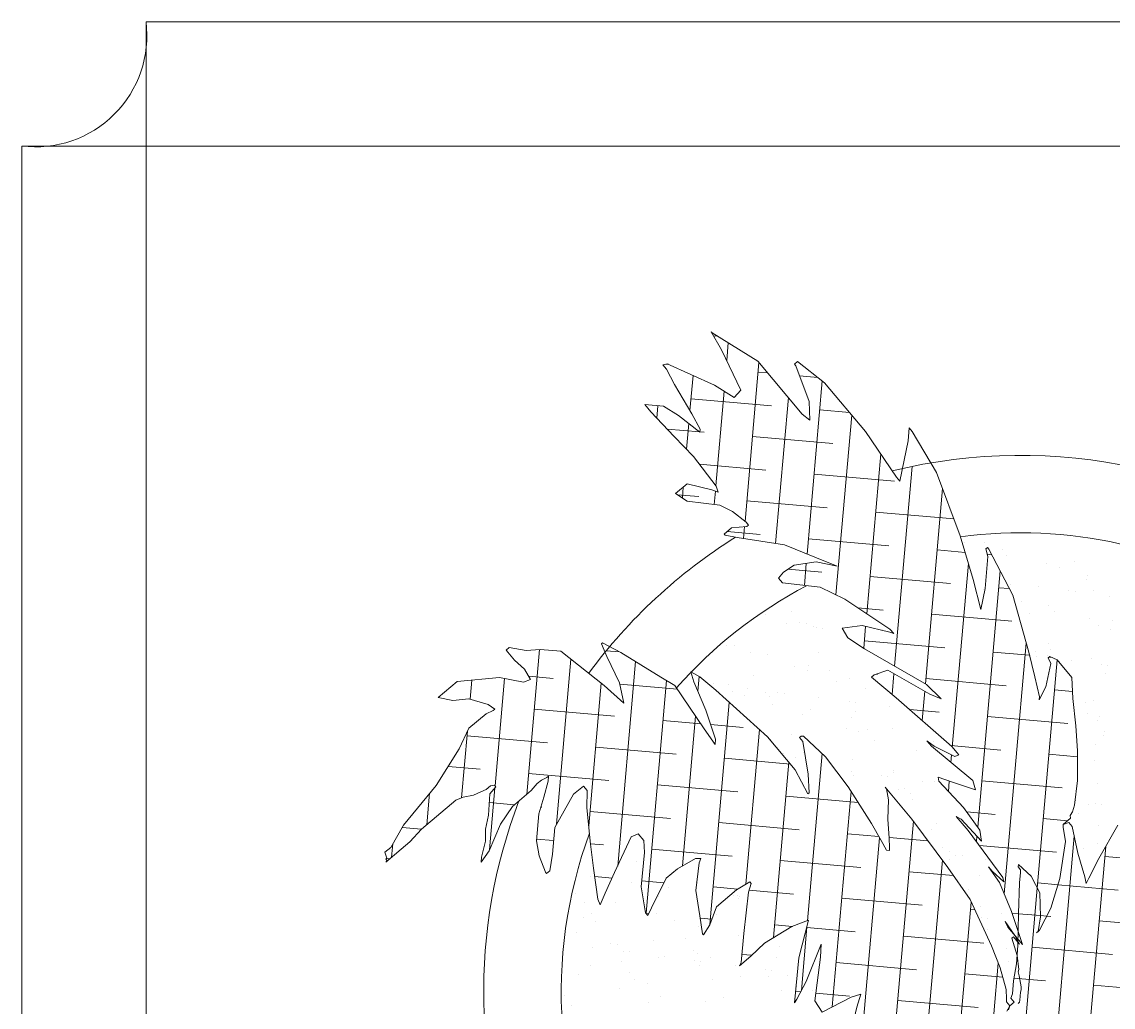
# Model space of a CAD drawing. Header units: inches. Extents: x 15 to 22798, y 21 to 21519.
# Drawn here: x 15832.98 to 15864.73, y 13017.01 to 13045.67 of the extents above; entities that cross this region are included whole.
import ezdxf

# ---------------------------------------------------------------- set-up
doc = ezdxf.new("R2010")
doc.units = ezdxf.units.IN
doc.header["$MEASUREMENT"] = 0
doc.layers.add('ARREDAMENTO', color=8, linetype='Continuous', lineweight=13)

msp = doc.modelspace()

# ---------------------------------------------------------------- linework, layer by layer
at = {"layer": 'ARREDAMENTO'}
for p, q in [((15836.596, 12987.852), (15836.596, 13045.669)), ((15836.596, 13045.669), (15887.186, 13045.669)), ((15832.983, 13042.055), (15890.8, 13042.055)), ((15832.983, 12991.465), (15832.983, 13042.055)), ((15853.036, 13036.655), (15853.339, 13036.131)), ((15853.063, 13036.622), (15853.036, 13036.655)), ((15854.397, 13035.795), (15853.063, 13036.622)), ((15853.104, 13036.537), (15853.217, 13036.527)), ((15853.49, 13035.814), (15853.535, 13036.33)), ((15853.339, 13036.131), (15853.897, 13034.958)), ((15851.76, 13035.724), (15851.628, 13035.696)), ((15851.628, 13035.696), (15851.737, 13035.566)), ((15851.717, 13035.715), (15851.795, 13035.708)), ((15853.138, 13035.1), (15851.76, 13035.724)), ((15854.024, 13031.139), (15854.428, 13035.758)), ((15855.685, 13034.261), (15854.397, 13035.795)), ((15855.549, 13035.788), (15855.457, 13035.711)), ((15855.457, 13035.711), (15855.499, 13035.662)), ((15855.499, 13035.662), (15855.885, 13034.624)), ((15856.338, 13035.171), (15855.549, 13035.788)), ((15851.737, 13035.566), (15851.973, 13035.123)), ((15852.42, 13034.364), (15852.51, 13035.384)), ((15854.404, 13035.48), (15854.682, 13035.456)), ((15855.605, 13035.375), (15856.136, 13035.328)), ((15851.973, 13035.123), (15852.477, 13034.268)), ((15853.708, 13034.744), (15853.138, 13035.1)), ((15855.827, 13030.189), (15856.268, 13035.225)), ((15857.529, 13033.751), (15856.338, 13035.171)), ((15852.45, 13034.708), (15854.79, 13034.503)), ((15853.171, 13032.17), (15853.413, 13034.928)), ((15853.897, 13034.958), (15853.708, 13034.744)), ((15854.911, 13030.5), (15855.283, 13034.74)), ((15851.107, 13034.536), (15851.285, 13034.324)), ((15851.65, 13034.491), (15851.107, 13034.536)), ((15851.458, 13034.142), (15851.489, 13034.504)), ((15852.09, 13034.221), (15851.65, 13034.491)), ((15855.885, 13034.624), (15855.908, 13034.087)), ((15856.194, 13034.38), (15857.065, 13034.304)), ((15851.285, 13034.324), (15851.961, 13033.612)), ((15852.708, 13033.738), (15852.09, 13034.221)), ((15852.477, 13034.268), (15852.713, 13033.825)), ((15855.908, 13034.087), (15855.685, 13034.261)), ((15856.667, 13029), (15857.124, 13034.233)), ((15851.758, 13033.825), (15852.703, 13033.742)), ((15852.322, 13033.24), (15852.387, 13033.989)), ((15852.713, 13033.825), (15852.708, 13033.738)), ((15852.708, 13033.742), (15852.836, 13033.731)), ((15858.431, 13032.421), (15857.529, 13033.751)), ((15858.792, 13033.864), (15858.765, 13033.48)), ((15858.888, 13033.75), (15858.792, 13033.864)), ((15859.594, 13032.562), (15858.888, 13033.75)), ((15851.961, 13033.612), (15852.527, 13033.03)), ((15854.24, 13033.608), (15856.58, 13033.403)), ((15858.765, 13033.48), (15858.656, 13032.916)), ((15857.562, 13028.453), (15857.969, 13033.103)), ((15852.527, 13033.03), (15853.18, 13032.159)), ((15852.699, 13032.8), (15854.626, 13032.631)), ((15858.656, 13032.916), (15858.527, 13032.307)), ((15856.03, 13032.508), (15858.37, 13032.304)), ((15858.371, 13026.927), (15858.88, 13032.738)), ((15860.284, 13030.722), (15859.594, 13032.562)), ((15852.341, 13032.234), (15851.999, 13031.947)), ((15852.198, 13031.819), (15852.225, 13032.137)), ((15853.054, 13032.054), (15852.341, 13032.234)), ((15853.18, 13032.159), (15853.244, 13031.99)), ((15858.527, 13032.307), (15858.431, 13032.421)), ((15851.999, 13031.947), (15852.337, 13031.73)), ((15852.052, 13031.913), (15852.673, 13031.859)), ((15853.244, 13031.99), (15853.054, 13032.054)), ((15853.124, 13031.632), (15853.158, 13032.019)), ((15859.269, 13026.409), (15859.767, 13032.1)), ((15852.337, 13031.73), (15853.29, 13031.611)), ((15853.29, 13031.611), (15853.661, 13031.423)), ((15854.077, 13031.736), (15856.416, 13031.531)), ((15853.661, 13031.423), (15854.056, 13031.114)), ((15857.82, 13031.409), (15860.102, 13031.209)), ((15853.63, 13030.951), (15853.414, 13030.77)), ((15854.079, 13030.994), (15853.63, 13030.951)), ((15853.981, 13030.64), (15854.011, 13030.988)), ((15854.056, 13031.114), (15854.125, 13031.033)), ((15854.125, 13031.033), (15854.079, 13030.994)), ((15853.414, 13030.77), (15853.441, 13030.737)), ((15853.441, 13030.737), (15853.79, 13030.668)), ((15853.501, 13030.843), (15854.463, 13030.759)), ((15853.79, 13030.668), (15855.167, 13030.461)), ((15855.867, 13030.636), (15858.206, 13030.432)), ((15860.655, 13029.448), (15860.284, 13030.722)), ((15855.167, 13030.461), (15856.056, 13030.095)), ((15859.61, 13030.309), (15860.425, 13030.238)), ((15860.419, 13030.531), (15860.419, 13030.531)), ((15860.981, 13030.515), (15860.981, 13030.515)), ((15861.073, 13030.383), (15861.028, 13030.345)), ((15861.028, 13030.345), (15861.085, 13030.114)), ((15861.114, 13030.334), (15861.073, 13030.383)), ((15861.809, 13028.997), (15861.114, 13030.334)), ((15861.513, 13030.308), (15861.513, 13030.308)), ((15856.093, 13029.959), (15855.453, 13029.866)), ((15855.748, 13029.276), (15855.804, 13029.917)), ((15856.056, 13030.095), (15856.704, 13029.832)), ((15856.704, 13029.832), (15856.093, 13029.959)), ((15860.051, 13024.571), (15860.519, 13029.915)), ((15861.085, 13030.114), (15861.009, 13029.188)), ((15861.068, 13030.181), (15861.2, 13030.17)), ((15861.615, 13030.149), (15861.615, 13030.149)), ((15862.803, 13029.901), (15862.803, 13029.901)), ((15862.804, 13029.903), (15862.804, 13029.903)), ((15863.613, 13029.975), (15863.613, 13029.975)), ((15855.141, 13029.66), (15854.997, 13029.484)), ((15855.453, 13029.866), (15855.141, 13029.66)), ((15855.27, 13029.745), (15856.253, 13029.659)), ((15860.791, 13022.244), (15861.443, 13029.701)), ((15863.162, 13029.788), (15863.162, 13029.788)), ((15854.997, 13029.484), (15855.107, 13029.354)), ((15855.107, 13029.354), (15856.208, 13029.221)), ((15857.657, 13029.537), (15859.996, 13029.332)), ((15860.879, 13028.579), (15860.655, 13029.448)), ((15861.746, 13029.314), (15861.746, 13029.314)), ((15863.944, 13029.455), (15863.944, 13029.455)), ((15863.997, 13029.577), (15863.997, 13029.577)), ((15856.208, 13029.221), (15856.924, 13028.876)), ((15861.009, 13029.188), (15860.879, 13028.579)), ((15860.971, 13029.157), (15860.971, 13029.157)), ((15861.4, 13029.209), (15861.713, 13029.182)), ((15862.276, 13027.331), (15861.809, 13028.997)), ((15862.56, 13029.233), (15862.56, 13029.233)), ((15863.439, 13029.117), (15863.439, 13029.117)), ((15863.626, 13029.092), (15863.626, 13029.092)), ((15864.156, 13029.122), (15864.156, 13029.122)), ((15864.632, 13028.96), (15864.632, 13028.96)), ((15856.924, 13028.876), (15858.238, 13028.004)), ((15862.077, 13028.794), (15862.077, 13028.794)), ((15862.858, 13028.682), (15862.858, 13028.682)), ((15854.617, 13028.42), (15854.617, 13028.42)), ((15855.382, 13028.531), (15855.382, 13028.531)), ((15857.303, 13028.624), (15858.043, 13028.56)), ((15859.447, 13028.437), (15861.786, 13028.232)), ((15862.289, 13028.461), (15862.289, 13028.461)), ((15863.014, 13028.512), (15863.014, 13028.512)), ((15855.221, 13028.169), (15855.221, 13028.169)), ((15855.594, 13028.198), (15855.594, 13028.198)), ((15855.806, 13028.173), (15855.806, 13028.173)), ((15856.017, 13028.074), (15856.017, 13028.074)), ((15856.1, 13028.053), (15856.1, 13028.053)), ((15856.286, 13028.028), (15856.286, 13028.028)), ((15857.433, 13028.107), (15856.852, 13028.037)), ((15856.852, 13028.037), (15857.012, 13027.754)), ((15858.234, 13027.916), (15857.433, 13028.107)), ((15857.474, 13027.447), (15857.53, 13028.084)), ((15858.238, 13028.004), (15858.348, 13027.873)), ((15864.053, 13028.3), (15864.053, 13028.3)), ((15864.305, 13028.106), (15864.305, 13028.106)), ((15864.709, 13028.254), (15864.709, 13028.254)), ((15857.012, 13027.754), (15857.493, 13027.434)), ((15858.014, 13027.991), (15858.014, 13027.991)), ((15858.348, 13027.873), (15858.234, 13027.916)), ((15864.663, 13027.993), (15864.663, 13027.993)), ((15847.16, 13027.47), (15847.069, 13027.393)), ((15847.069, 13027.393), (15847.316, 13027.099)), ((15847.092, 13027.365), (15847.097, 13027.416)), ((15847.657, 13027.386), (15847.16, 13027.47)), ((15848.058, 13027.417), (15847.657, 13027.386)), ((15847.671, 13023.198), (15848.04, 13027.415)), ((15848.662, 13027.367), (15848.058, 13027.417)), ((15849.926, 13026.37), (15848.662, 13027.367)), ((15849.877, 13027.608), (15849.843, 13027.579)), ((15849.843, 13027.579), (15849.998, 13027.209)), ((15850.404, 13027.327), (15849.877, 13027.608)), ((15849.985, 13027.378), (15850.37, 13027.345)), ((15853.477, 13027.525), (15853.477, 13027.525)), ((15853.728, 13027.536), (15853.728, 13027.536)), ((15857.493, 13027.665), (15859.833, 13027.46)), ((15857.493, 13027.434), (15859.3, 13026.391)), ((15861.564, 13020.305), (15862.202, 13027.594)), ((15862.473, 13027.361), (15862.473, 13027.361)), ((15862.843, 13027.593), (15862.843, 13027.593)), ((15862.913, 13027.406), (15862.913, 13027.406)), ((15847.316, 13027.099), (15847.608, 13026.844)), ((15848.538, 13022.335), (15848.958, 13027.134)), ((15849.998, 13027.209), (15850.373, 13026.439)), ((15850.318, 13021.115), (15850.838, 13027.059)), ((15851.57, 13026.608), (15850.404, 13027.327)), ((15854.185, 13027.329), (15854.185, 13027.329)), ((15854.667, 13027.278), (15854.667, 13027.278)), ((15856.147, 13027.329), (15856.147, 13027.329)), ((15861.237, 13027.337), (15862.297, 13027.244)), ((15862.45, 13026.615), (15862.276, 13027.331)), ((15862.315, 13027.235), (15862.315, 13027.235)), ((15862.501, 13027.21), (15862.501, 13027.21)), ((15862.523, 13020.475), (15863.103, 13027.108)), ((15862.831, 13027.248), (15862.831, 13027.248)), ((15862.887, 13027.204), (15862.841, 13027.166)), ((15862.841, 13027.166), (15862.917, 13027.007)), ((15862.875, 13027.194), (15862.918, 13027.19)), ((15863.104, 13027.108), (15862.887, 13027.204)), ((15863.528, 13026.602), (15863.104, 13027.108)), ((15863.174, 13027.073), (15863.174, 13027.073)), ((15863.507, 13027.078), (15863.507, 13027.078)), ((15864.103, 13027.159), (15864.103, 13027.159)), ((15847.608, 13026.844), (15847.781, 13026.544)), ((15852.707, 13026.617), (15852.449, 13026.762)), ((15852.449, 13026.762), (15852.536, 13026.474)), ((15855.475, 13026.922), (15855.475, 13026.922)), ((15855.834, 13026.809), (15855.834, 13026.809)), ((15855.86, 13026.953), (15855.86, 13026.953)), ((15856.478, 13026.81), (15856.478, 13026.81)), ((15858.173, 13026.809), (15857.781, 13026.675)), ((15859.398, 13026.112), (15858.173, 13026.809)), ((15862.917, 13027.007), (15862.769, 13026.327)), ((15864.386, 13026.962), (15864.386, 13026.962)), ((15864.573, 13026.937), (15864.573, 13026.937)), ((15845.645, 13026.477), (15845.099, 13026.018)), ((15846.883, 13026.597), (15845.645, 13026.477)), ((15846.027, 13025.969), (15846.075, 13026.519)), ((15846.75, 13023.449), (15847.023, 13026.57)), ((15847.581, 13026.46), (15846.883, 13026.597)), ((15847.781, 13026.544), (15847.581, 13026.46)), ((15847.73, 13026.633), (15848.438, 13026.571)), ((15849.477, 13022.283), (15849.841, 13026.437)), ((15850.373, 13026.439), (15850.499, 13025.849)), ((15851.141, 13019.742), (15851.733, 13026.514)), ((15851.983, 13026.37), (15851.57, 13026.608)), ((15852.536, 13026.474), (15852.879, 13025.649)), ((15852.649, 13026.202), (15852.687, 13026.629)), ((15853.17, 13026.227), (15852.707, 13026.617)), ((15853.09, 13026.419), (15853.09, 13026.419)), ((15854.281, 13026.668), (15854.281, 13026.668)), ((15856.69, 13026.477), (15856.69, 13026.477)), ((15857.055, 13026.571), (15857.055, 13026.571)), ((15857.781, 13026.675), (15857.702, 13026.608)), ((15857.702, 13026.608), (15858.416, 13026.011)), ((15857.832, 13026.692), (15857.879, 13026.688)), ((15858.3, 13026.108), (15858.352, 13026.707)), ((15859.283, 13026.565), (15861.623, 13026.36)), ((15862.587, 13026.035), (15862.45, 13026.615)), ((15863.558, 13025.987), (15863.528, 13026.602)), ((15864.516, 13026.717), (15864.516, 13026.717)), ((15850.499, 13025.849), (15849.926, 13026.37)), ((15850.381, 13026.401), (15852.061, 13026.254)), ((15852.83, 13025.107), (15851.983, 13026.37)), ((15854.674, 13024.874), (15853.17, 13026.227)), ((15853.527, 13026.384), (15853.527, 13026.384)), ((15853.644, 13026.177), (15853.644, 13026.177)), ((15854.096, 13026.286), (15854.096, 13026.286)), ((15854.612, 13026.148), (15854.612, 13026.148)), ((15854.975, 13026.171), (15854.975, 13026.171)), ((15855.162, 13026.146), (15855.162, 13026.146)), ((15857.518, 13026.278), (15857.518, 13026.278)), ((15859.176, 13025.344), (15859.251, 13026.196)), ((15859.3, 13026.391), (15859.729, 13025.973)), ((15859.729, 13025.973), (15859.398, 13026.112)), ((15862.769, 13026.327), (15862.583, 13025.948)), ((15863.027, 13026.237), (15863.548, 13026.192)), ((15845.099, 13026.018), (15845.523, 13025.929)), ((15845.523, 13025.929), (15845.983, 13025.981)), ((15845.983, 13025.981), (15846.549, 13025.816)), ((15846.549, 13025.816), (15846.745, 13025.675)), ((15852.998, 13019.412), (15853.564, 13025.873)), ((15854.002, 13026.064), (15854.002, 13026.064)), ((15854.72, 13026.058), (15854.72, 13026.058)), ((15854.824, 13025.815), (15854.824, 13025.815)), ((15856.168, 13026.014), (15856.168, 13026.014)), ((15857.047, 13025.898), (15857.047, 13025.898)), ((15857.233, 13025.873), (15857.233, 13025.873)), ((15858.416, 13026.011), (15860.036, 13024.589)), ((15862.583, 13025.948), (15862.587, 13026.035)), ((15863.641, 13025.195), (15863.558, 13025.987)), ((15863.939, 13025.871), (15863.939, 13025.871)), ((15864.156, 13025.939), (15864.156, 13025.939)), ((15846.488, 13025.542), (15845.987, 13025.122)), ((15846.699, 13025.637), (15846.488, 13025.542)), ((15846.745, 13025.675), (15846.699, 13025.637)), ((15847.888, 13025.676), (15850.228, 13025.471)), ((15852.205, 13021.121), (15852.585, 13025.471)), ((15852.879, 13025.649), (15853.163, 13024.802)), ((15855.686, 13025.533), (15855.686, 13025.533)), ((15855.915, 13025.676), (15855.915, 13025.676)), ((15857.244, 13025.608), (15857.244, 13025.608)), ((15858.239, 13025.741), (15858.239, 13025.741)), ((15858.812, 13025.663), (15859.669, 13025.588)), ((15861.073, 13025.465), (15863.413, 13025.261)), ((15863.974, 13025.565), (15863.974, 13025.565)), ((15851.631, 13025.348), (15852.732, 13025.252)), ((15853.021, 13025.227), (15853.971, 13025.143)), ((15857.105, 13025.429), (15857.105, 13025.429)), ((15863.695, 13024.461), (15863.641, 13025.195)), ((15864.27, 13025.352), (15864.27, 13025.352)), ((15864.332, 13025.452), (15864.332, 13025.452)), ((15845.987, 13025.122), (15845.709, 13024.528)), ((15845.776, 13023.1), (15845.945, 13025.034)), ((15845.934, 13024.904), (15848.274, 13024.699)), ((15853.152, 13024.654), (15852.83, 13025.107)), ((15854.044, 13020.588), (15854.438, 13025.087)), ((15855.482, 13023.911), (15854.674, 13024.874)), ((15855.377, 13024.947), (15855.377, 13024.947)), ((15855.652, 13024.888), (15855.606, 13024.85)), ((15855.606, 13024.85), (15855.702, 13024.736)), ((15855.725, 13024.894), (15855.652, 13024.888)), ((15856.366, 13024.291), (15855.725, 13024.894)), ((15856.977, 13025.126), (15856.977, 13025.126)), ((15857.335, 13025.013), (15857.335, 13025.013)), ((15857.575, 13025.089), (15857.575, 13025.089)), ((15858.298, 13025.104), (15858.298, 13025.104)), ((15864.454, 13024.923), (15864.454, 13024.923)), ((15864.482, 13025.019), (15864.482, 13025.019)), ((15845.709, 13024.528), (15845.033, 13023.46)), ((15849.678, 13024.576), (15852.018, 13024.371)), ((15853.163, 13024.802), (15853.152, 13024.654)), ((15854.776, 13024.781), (15854.776, 13024.781)), ((15855.702, 13024.736), (15855.861, 13023.784)), ((15857.787, 13024.756), (15857.787, 13024.756)), ((15859.521, 13024.602), (15859.311, 13024.76)), ((15859.311, 13024.76), (15859.448, 13024.596)), ((15859.386, 13024.67), (15859.436, 13024.665)), ((15859.448, 13024.596), (15860.65, 13023.603)), ((15859.494, 13024.722), (15859.494, 13024.722)), ((15860.123, 13024.301), (15859.521, 13024.602)), ((15860.006, 13024.616), (15861.459, 13024.488)), ((15860.036, 13024.589), (15860.241, 13024.344)), ((15864.212, 13024.662), (15864.212, 13024.662)), ((15853.421, 13024.248), (15855.34, 13024.081)), ((15855.145, 13024.382), (15855.145, 13024.382)), ((15855.503, 13024.269), (15855.503, 13024.269)), ((15855.709, 13024.427), (15855.709, 13024.427)), ((15855.838, 13019.525), (15856.263, 13024.388)), ((15857.019, 13023.421), (15856.366, 13024.291)), ((15857.158, 13024.209), (15857.158, 13024.209)), ((15859.02, 13024.482), (15859.02, 13024.482)), ((15860.013, 13024.129), (15860.032, 13024.346)), ((15860.241, 13024.344), (15860.123, 13024.301)), ((15862.863, 13024.366), (15863.695, 13024.293)), ((15863.698, 13023.601), (15863.695, 13024.461)), ((15845.381, 13024.009), (15846.32, 13023.927)), ((15854.852, 13019.034), (15855.297, 13024.131)), ((15855.85, 13023.218), (15855.482, 13023.911)), ((15858.34, 13023.887), (15858.34, 13023.887)), ((15864.185, 13024.176), (15864.185, 13024.176)), ((15847.724, 13023.804), (15850.064, 13023.599)), ((15847.978, 13023.511), (15848.104, 13023.616)), ((15848.104, 13023.616), (15848.256, 13023.689)), ((15848.291, 13023.579), (15848.173, 13023.118)), ((15848.256, 13023.689), (15848.302, 13023.727)), ((15848.302, 13023.727), (15848.291, 13023.579)), ((15855.861, 13023.784), (15855.884, 13023.247)), ((15857.115, 13023.859), (15857.115, 13023.859)), ((15857.188, 13023.737), (15857.188, 13023.737)), ((15857.994, 13023.743), (15857.994, 13023.743)), ((15858.18, 13023.719), (15858.18, 13023.719)), ((15858.354, 13023.827), (15858.354, 13023.827)), ((15859.186, 13023.586), (15859.186, 13023.586)), ((15859.544, 13023.58), (15859.544, 13023.58)), ((15860.055, 13023.549), (15859.638, 13023.699)), ((15859.638, 13023.699), (15859.661, 13023.579)), ((15859.661, 13023.579), (15860.377, 13022.818)), ((15859.939, 13023.284), (15859.965, 13023.581)), ((15860.65, 13023.603), (15860.723, 13023.33)), ((15860.909, 13023.593), (15863.249, 13023.389)), ((15863.603, 13022.882), (15863.698, 13023.601)), ((15845.033, 13023.46), (15844.084, 13022.302)), ((15846.123, 13023.178), (15846.335, 13023.273)), ((15846.335, 13023.273), (15846.488, 13023.345)), ((15846.488, 13023.345), (15846.613, 13023.45)), ((15846.587, 13021.583), (15846.744, 13023.384)), ((15846.775, 13023.419), (15846.597, 13023.215)), ((15846.613, 13023.45), (15846.734, 13023.468)), ((15846.734, 13023.468), (15846.775, 13023.419)), ((15847.254, 13022.848), (15847.801, 13023.307)), ((15847.801, 13023.307), (15847.978, 13023.511)), ((15849.034, 13023.201), (15849.319, 13023.44)), ((15849.319, 13023.44), (15849.428, 13023.309)), ((15849.428, 13023.309), (15849.424, 13022.805)), ((15851.468, 13023.476), (15853.808, 13023.272)), ((15855.884, 13023.247), (15855.85, 13023.218)), ((15856.561, 13017.016), (15857.109, 13023.28)), ((15857.702, 13022.353), (15857.019, 13023.421)), ((15858.878, 13022.477), (15858.097, 13023.408)), ((15858.097, 13023.408), (15858.138, 13023.359)), ((15858.138, 13023.359), (15858.191, 13023.041)), ((15858.478, 13023.331), (15858.478, 13023.331)), ((15858.671, 13023.367), (15858.671, 13023.367)), ((15860.723, 13023.33), (15860.055, 13023.549)), ((15864.262, 13023.521), (15864.262, 13023.521)), ((15844.608, 13022.185), (15845.61, 13023.026)), ((15844.764, 13022.316), (15844.844, 13023.229)), ((15845.61, 13023.026), (15845.822, 13023.121)), ((15845.822, 13023.121), (15846.123, 13023.178)), ((15846.597, 13023.215), (15846.555, 13022.595)), ((15846.58, 13022.961), (15847.312, 13022.897)), ((15848.173, 13023.118), (15848.02, 13022.629)), ((15848.484, 13022.239), (15849.034, 13023.201)), ((15855.211, 13023.149), (15857.31, 13022.965)), ((15858.191, 13023.041), (15858.18, 13022.476)), ((15858.836, 13023.218), (15858.836, 13023.218)), ((15858.883, 13023.035), (15858.883, 13023.035)), ((15863.643, 13023.024), (15863.643, 13023.024)), ((15864.209, 13022.925), (15864.209, 13022.925)), ((15846.908, 13022.335), (15847.254, 13022.848)), ((15848.02, 13022.629), (15847.955, 13021.851)), ((15848.083, 13022.829), (15848.11, 13022.827)), ((15849.424, 13022.805), (15849.53, 13021.754)), ((15849.514, 13022.704), (15851.854, 13022.499)), ((15860.377, 13022.818), (15860.852, 13022.159)), ((15860.471, 13022.689), (15861.295, 13022.616)), ((15863.482, 13022.586), (15863.546, 13022.695)), ((15863.546, 13022.695), (15863.603, 13022.882)), ((15863.712, 13022.636), (15863.712, 13022.636)), ((15864.002, 13022.911), (15864.002, 13022.911)), ((15864.395, 13022.9), (15864.395, 13022.9)), ((15844.084, 13022.302), (15843.713, 13021.657)), ((15846.555, 13022.595), (15846.469, 13022.189)), ((15846.574, 13021.554), (15846.908, 13022.335)), ((15853.258, 13022.377), (15855.598, 13022.172)), ((15857.978, 13021.861), (15857.702, 13022.353)), ((15858.18, 13022.476), (15858.217, 13021.923)), ((15858.411, 13016.597), (15858.92, 13022.42)), ((15859.921, 13021.072), (15858.878, 13022.477)), ((15859.597, 13022.36), (15859.597, 13022.36)), ((15860.309, 13022.482), (15860.168, 13022.558)), ((15860.168, 13022.558), (15860.51, 13022.15)), ((15860.905, 13021.842), (15860.309, 13022.482)), ((15862.699, 13022.494), (15863.399, 13022.432)), ((15863.273, 13022.327), (15863.489, 13022.508)), ((15863.439, 13022.383), (15863.273, 13022.327)), ((15863.273, 13022.327), (15863.28, 13022.249)), ((15863.535, 13022.269), (15863.439, 13022.383)), ((15863.489, 13022.508), (15863.482, 13022.586)), ((15864.315, 13022.301), (15864.315, 13022.301)), ((15864.866, 13022.301), (15864.316, 13021.338)), ((15844.048, 13022.239), (15844.613, 13022.19)), ((15844.274, 13021.821), (15844.608, 13022.185)), ((15846.469, 13022.189), (15846.476, 13021.833)), ((15848.418, 13021.461), (15848.484, 13022.239)), ((15850.229, 13020.922), (15850.711, 13021.966)), ((15850.711, 13021.966), (15850.911, 13022.051)), ((15850.911, 13022.051), (15851.076, 13021.855)), ((15857.002, 13022.049), (15857.918, 13021.969)), ((15859.437, 13022.166), (15859.437, 13022.166)), ((15860.51, 13022.15), (15861.526, 13020.778)), ((15860.754, 13021.821), (15860.769, 13021.989)), ((15860.793, 13021.978), (15860.793, 13021.978)), ((15860.852, 13022.159), (15860.905, 13021.842)), ((15863.109, 13016.403), (15863.597, 13021.98)), ((15863.28, 13022.249), (15863.342, 13021.828)), ((15863.702, 13021.491), (15863.535, 13022.269)), ((15843.713, 13021.657), (15843.542, 13021.513)), ((15843.568, 13021.229), (15844.274, 13021.821)), ((15843.739, 13021.372), (15843.773, 13021.76)), ((15846.476, 13021.833), (15846.358, 13021.373)), ((15847.955, 13021.851), (15848.031, 13021.414)), ((15847.959, 13021.897), (15848.451, 13021.854)), ((15849.53, 13021.76), (15849.9, 13021.727)), ((15849.53, 13021.754), (15849.618, 13021.049)), ((15851.076, 13021.855), (15851.094, 13021.509)), ((15857.432, 13016.193), (15857.935, 13021.938)), ((15858.138, 13021.578), (15857.978, 13021.861)), ((15858.216, 13021.943), (15859.341, 13021.844)), ((15858.217, 13021.923), (15858.229, 13021.655)), ((15858.229, 13021.655), (15858.225, 13021.568)), ((15859.768, 13021.646), (15859.768, 13021.646)), ((15860.834, 13021.714), (15863.085, 13021.517)), ((15863.342, 13021.828), (15863.181, 13020.748)), ((15864.047, 13016.339), (15864.515, 13021.686)), ((15864.266, 13021.768), (15864.266, 13021.768)), ((15843.542, 13021.513), (15843.606, 13021.345)), ((15843.606, 13021.345), (15843.572, 13021.316)), ((15843.596, 13021.336), (15843.686, 13021.328)), ((15846.346, 13021.224), (15846.574, 13021.554)), ((15846.358, 13021.373), (15846.346, 13021.224)), ((15848.031, 13021.414), (15848.221, 13020.933)), ((15848.339, 13020.977), (15848.418, 13021.461)), ((15851.094, 13021.509), (15851, 13020.512)), ((15851.304, 13021.604), (15853.644, 13021.4)), ((15852.055, 13021.035), (15852.579, 13021.336)), ((15852.579, 13021.336), (15852.738, 13021.331)), ((15852.738, 13021.331), (15852.688, 13021.205)), ((15858.225, 13021.568), (15858.138, 13021.578)), ((15859.979, 13021.535), (15859.979, 13021.535)), ((15860.133, 13021.431), (15860.133, 13021.431)), ((15860.338, 13021.422), (15860.338, 13021.422)), ((15863.911, 13020.804), (15863.702, 13021.491)), ((15863.854, 13021.635), (15863.854, 13021.635)), ((15864.316, 13021.338), (15864.025, 13020.76)), ((15864.489, 13021.394), (15866.829, 13021.189)), ((15843.613, 13021.267), (15843.568, 13021.229)), ((15843.572, 13021.316), (15843.613, 13021.267)), ((15849.618, 13021.049), (15849.735, 13020.146)), ((15850.875, 13021.242), (15850.875, 13021.242)), ((15851.724, 13020.758), (15852.055, 13021.035)), ((15852.688, 13021.205), (15852.589, 13020.399)), ((15855.048, 13021.277), (15857.388, 13021.072)), ((15859.352, 13016.572), (15859.764, 13021.284)), ((15860.567, 13020.14), (15859.921, 13021.072)), ((15859.98, 13021.314), (15859.98, 13021.314)), ((15861.013, 13021.315), (15861.013, 13021.315)), ((15861.216, 13020.963), (15861.107, 13021.093)), ((15861.107, 13021.093), (15861.428, 13020.64)), ((15861.982, 13021.16), (15861.964, 13021.089)), ((15861.964, 13021.089), (15862.032, 13021.008)), ((15862.342, 13020.823), (15861.982, 13021.16)), ((15848.221, 13020.933), (15848.248, 13020.9)), ((15848.248, 13020.9), (15848.339, 13020.977)), ((15849.53, 13020.797), (15849.53, 13020.797)), ((15849.649, 13020.806), (15850.154, 13020.762)), ((15849.951, 13020.327), (15850.229, 13020.922)), ((15851.299, 13019.901), (15851.724, 13020.758)), ((15858.792, 13020.949), (15860.085, 13020.836)), ((15860.842, 13020.837), (15860.842, 13020.837)), ((15861.549, 13020.658), (15861.216, 13020.963)), ((15861.526, 13020.778), (15861.549, 13020.658)), ((15862.039, 13020.93), (15862.005, 13020.623)), ((15862.032, 13021.008), (15862.039, 13020.93)), ((15862.594, 13020.338), (15862.342, 13020.823)), ((15863.181, 13020.748), (15862.916, 13019.885)), ((15863.941, 13020.606), (15863.911, 13020.804)), ((15864.025, 13020.76), (15863.941, 13020.606)), ((15850.722, 13020.64), (15850.722, 13020.64)), ((15851, 13020.512), (15851.128, 13019.757)), ((15851.016, 13020.686), (15851.661, 13020.63)), ((15851.788, 13020.5), (15851.788, 13020.5)), ((15852.589, 13020.399), (15852.704, 13019.661)), ((15852.599, 13020.631), (15852.599, 13020.631)), ((15853.094, 13020.505), (15853.81, 13020.442)), ((15853.193, 13019.932), (15853.774, 13020.42)), ((15853.774, 13020.42), (15854.157, 13020.657)), ((15854.198, 13020.608), (15854.123, 13020.351)), ((15854.141, 13020.413), (15855.434, 13020.3)), ((15854.157, 13020.657), (15854.198, 13020.608)), ((15860.533, 13020.445), (15860.533, 13020.445)), ((15861.428, 13020.64), (15861.774, 13019.789)), ((15862.005, 13020.623), (15861.974, 13019.735)), ((15862.15, 13016.219), (15862.523, 13020.475)), ((15862.535, 13020.622), (15863.127, 13020.57)), ((15863.127, 13020.57), (15864.875, 13020.417)), ((15849.076, 13020.308), (15849.076, 13020.308)), ((15849.34, 13020.061), (15849.34, 13020.061)), ((15849.735, 13020.146), (15849.81, 13019.986)), ((15849.81, 13019.986), (15849.951, 13020.327)), ((15850.266, 13020.061), (15850.266, 13020.061)), ((15851.509, 13020.238), (15851.509, 13020.238)), ((15853.673, 13020.252), (15853.673, 13020.252)), ((15853.795, 13020.249), (15853.795, 13020.249)), ((15853.838, 13020.182), (15853.838, 13020.182)), ((15853.859, 13020.227), (15853.859, 13020.227)), ((15854.123, 13020.351), (15853.985, 13019.151)), ((15856.838, 13020.177), (15859.178, 13019.972)), ((15860.23, 13015.826), (15860.601, 13020.068)), ((15861.189, 13018.798), (15860.567, 13020.14)), ((15862.62, 13019.637), (15862.594, 13020.338)), ((15851.128, 13019.757), (15851.197, 13019.676)), ((15851.197, 13019.676), (15851.299, 13019.901)), ((15852.996, 13019.405), (15853.193, 13019.932)), ((15860.582, 13019.85), (15860.707, 13019.839)), ((15860.864, 13019.925), (15860.864, 13019.925)), ((15861.774, 13019.789), (15862.092, 13018.832)), ((15861.789, 13019.744), (15861.974, 13019.728)), ((15862.916, 13019.885), (15862.593, 13019.253)), ((15849.318, 13019.607), (15849.318, 13019.607)), ((15849.552, 13019.728), (15849.552, 13019.728)), ((15849.677, 13019.494), (15849.677, 13019.494)), ((15851.15, 13019.732), (15851.219, 13019.726)), ((15851.459, 13019.736), (15851.459, 13019.736)), ((15851.971, 13019.521), (15851.971, 13019.521)), ((15852.704, 13019.661), (15852.786, 13019.146)), ((15852.714, 13019.595), (15853.056, 13019.565)), ((15853.193, 13019.707), (15853.193, 13019.707)), ((15855.387, 13019.353), (15855.872, 13019.538)), ((15855.872, 13019.538), (15855.591, 13018.44)), ((15860.896, 13019.617), (15860.896, 13019.617)), ((15861.076, 13019.593), (15861.076, 13019.593)), ((15861.481, 13019.739), (15861.481, 13019.739)), ((15861.592, 13019.498), (15861.872, 13019.093)), ((15861.667, 13019.338), (15861.592, 13019.498)), ((15861.974, 13019.735), (15861.959, 13018.805)), ((15861.974, 13019.728), (15862.618, 13019.671)), ((15862.547, 13019.214), (15862.62, 13019.637)), ((15862.618, 13019.671), (15862.798, 13019.656)), ((15862.798, 13019.656), (15862.921, 13019.645)), ((15864.325, 13019.522), (15866.665, 13019.317)), ((15849.126, 13019.167), (15849.126, 13019.167)), ((15852.655, 13019.354), (15852.655, 13019.354)), ((15852.786, 13019.146), (15852.814, 13019.113)), ((15852.814, 13019.113), (15852.996, 13019.405)), ((15853.844, 13019.107), (15853.844, 13019.107)), ((15853.985, 13019.151), (15853.913, 13018.311)), ((15854.585, 13018.875), (15855.387, 13019.353)), ((15854.884, 13019.405), (15855.403, 13019.359)), ((15855.66, 13017.494), (15855.821, 13019.339)), ((15855.817, 13019.323), (15857.224, 13019.2)), ((15861.08, 13019.276), (15861.08, 13019.276)), ((15862.092, 13018.832), (15861.667, 13019.338)), ((15861.96, 13019.161), (15861.96, 13019.161)), ((15862.593, 13019.253), (15862.502, 13019.176)), ((15862.502, 13019.176), (15862.547, 13019.214)), ((15850.105, 13018.859), (15850.105, 13018.859)), ((15850.319, 13018.841), (15850.319, 13018.841)), ((15851.361, 13018.962), (15851.361, 13018.962)), ((15852.302, 13019.001), (15852.302, 13019.001)), ((15854.191, 13018.489), (15854.585, 13018.875)), ((15855.799, 13017.752), (15856.24, 13018.845)), ((15856.24, 13018.845), (15856.213, 13018.461)), ((15858.628, 13019.077), (15860.968, 13018.873)), ((15861.443, 13018.149), (15861.189, 13018.798)), ((15861.827, 13019.055), (15861.781, 13019.017)), ((15861.781, 13019.017), (15861.937, 13018.508)), ((15862.005, 13018.843), (15861.827, 13019.055)), ((15861.872, 13019.093), (15862.005, 13018.843)), ((15861.959, 13018.805), (15861.921, 13018.272)), ((15849.598, 13018.758), (15849.598, 13018.758)), ((15850.477, 13018.642), (15850.477, 13018.642)), ((15850.663, 13018.618), (15850.663, 13018.618)), ((15851.669, 13018.485), (15851.669, 13018.485)), ((15852.514, 13018.668), (15852.514, 13018.668)), ((15852.651, 13018.556), (15852.651, 13018.556)), ((15853.861, 13018.212), (15854.191, 13018.489)), ((15853.933, 13018.545), (15854.222, 13018.52)), ((15855.038, 13018.782), (15855.038, 13018.782)), ((15861.629, 13018.724), (15861.629, 13018.724)), ((15861.937, 13018.508), (15861.985, 13018.103)), ((15862.372, 13018.75), (15864.711, 13018.545)), ((15849.529, 13018.218), (15849.529, 13018.218)), ((15850.436, 13018.339), (15850.436, 13018.339)), ((15851.515, 13018.459), (15851.515, 13018.459)), ((15852.548, 13018.369), (15852.548, 13018.369)), ((15852.705, 13018.213), (15852.705, 13018.213)), ((15852.735, 13018.345), (15852.735, 13018.345)), ((15853.01, 13018.443), (15853.01, 13018.443)), ((15853.741, 13018.212), (15853.741, 13018.212)), ((15853.913, 13018.311), (15853.861, 13018.212)), ((15854.934, 13018.461), (15854.934, 13018.461)), ((15855.591, 13018.44), (15855.462, 13017.136)), ((15856.213, 13018.461), (15856.057, 13017.19)), ((15856.674, 13018.305), (15859.014, 13018.1)), ((15861.259, 13016.818), (15861.388, 13018.288)), ((15861.692, 13018.35), (15861.692, 13018.35)), ((15861.921, 13018.272), (15861.831, 13017.779)), ((15849.179, 13017.947), (15849.179, 13017.947)), ((15850.648, 13018.007), (15850.648, 13018.007)), ((15853.898, 13017.887), (15853.898, 13017.887)), ((15854.62, 13018.097), (15854.62, 13018.097)), ((15854.694, 13017.911), (15854.694, 13017.911)), ((15854.806, 13018.072), (15854.806, 13018.072)), ((15855.265, 13017.941), (15855.265, 13017.941)), ((15860.418, 13017.978), (15861.519, 13017.881)), ((15861.621, 13017.52), (15861.443, 13018.149)), ((15861.844, 13017.853), (15862.758, 13017.773)), ((15861.985, 13018.103), (15861.967, 13018.033)), ((15861.967, 13018.033), (15862.001, 13017.922)), ((15862.001, 13017.922), (15862.054, 13017.605)), ((15850.375, 13017.565), (15850.375, 13017.565)), ((15850.819, 13017.811), (15850.819, 13017.811)), ((15851.178, 13017.698), (15851.178, 13017.698)), ((15853.068, 13017.8), (15853.068, 13017.8)), ((15855.477, 13017.608), (15855.477, 13017.608)), ((15855.526, 13017.245), (15855.799, 13017.752)), ((15861.633, 13017.251), (15861.621, 13017.52)), ((15861.831, 13017.779), (15861.804, 13017.395)), ((15862.05, 13017.518), (15862.032, 13017.447)), ((15862.054, 13017.605), (15862.05, 13017.518)), ((15864.162, 13017.65), (15865.275, 13017.553)), ((15848.782, 13017.345), (15848.782, 13017.345)), ((15851.565, 13017.318), (15851.565, 13017.318)), ((15853.399, 13017.28), (15853.399, 13017.28)), ((15855.093, 13017.505), (15855.093, 13017.505)), ((15855.462, 13017.136), (15855.526, 13017.245)), ((15855.495, 13017.465), (15855.638, 13017.453)), ((15855.985, 13017.505), (15855.985, 13017.505)), ((15856.085, 13017.414), (15857.06, 13017.328)), ((15856.27, 13016.868), (15857.113, 13017.297)), ((15857.113, 13017.297), (15857.386, 13017.387)), ((15857.386, 13017.387), (15857.272, 13017.014)), ((15858.464, 13017.205), (15860.804, 13017.001)), ((15861.628, 13017.164), (15861.633, 13017.251)), ((15861.804, 13017.395), (15861.754, 13017.269)), ((15861.754, 13017.269), (15861.85, 13017.155)), ((15862.016, 13017.211), (15862.009, 13017.15)), ((15862.032, 13017.447), (15862.016, 13017.211)), ((15848.987, 13017.066), (15848.987, 13017.066)), ((15851.201, 13017.138), (15851.201, 13017.138)), ((15852.862, 13017.167), (15852.862, 13017.167)), ((15856.057, 13017.19), (15856.27, 13016.868)), ((15857.272, 13017.014), (15857.086, 13016.218)), ((15861.724, 13017.05), (15861.628, 13017.164)), ((15861.724, 13017.05), (15861.64, 13016.896)), ((15861.686, 13016.934), (15861.724, 13017.05)), ((15861.85, 13017.155), (15861.724, 13017.05)), ((15862.009, 13017.15), (15861.964, 13017.112))]:
    msp.add_line(p, q, dxfattribs=at)
for centre, radius, start, end in [((15833.385, 13045.267), 3.236, 262.8594, 7.1406), ((15862.032, 13017.447), 15.613, 358.8552, 103.8107), ((15862.032, 13017.447), 15.613, 122.0653, 143.5366), ((15862.032, 13017.447), 13.358, 57.5798, 97.4776), ((15862.032, 13017.447), 13.358, 117.7495, 138.4858), ((15862.032, 13017.447), 15.613, 159.1424, 202.8703), ((15862.032, 13017.447), 13.358, 159.76, 208.5319)]:
    msp.add_arc(centre, radius, start, end, dxfattribs=at)

doc.saveas('drawing.dxf')
